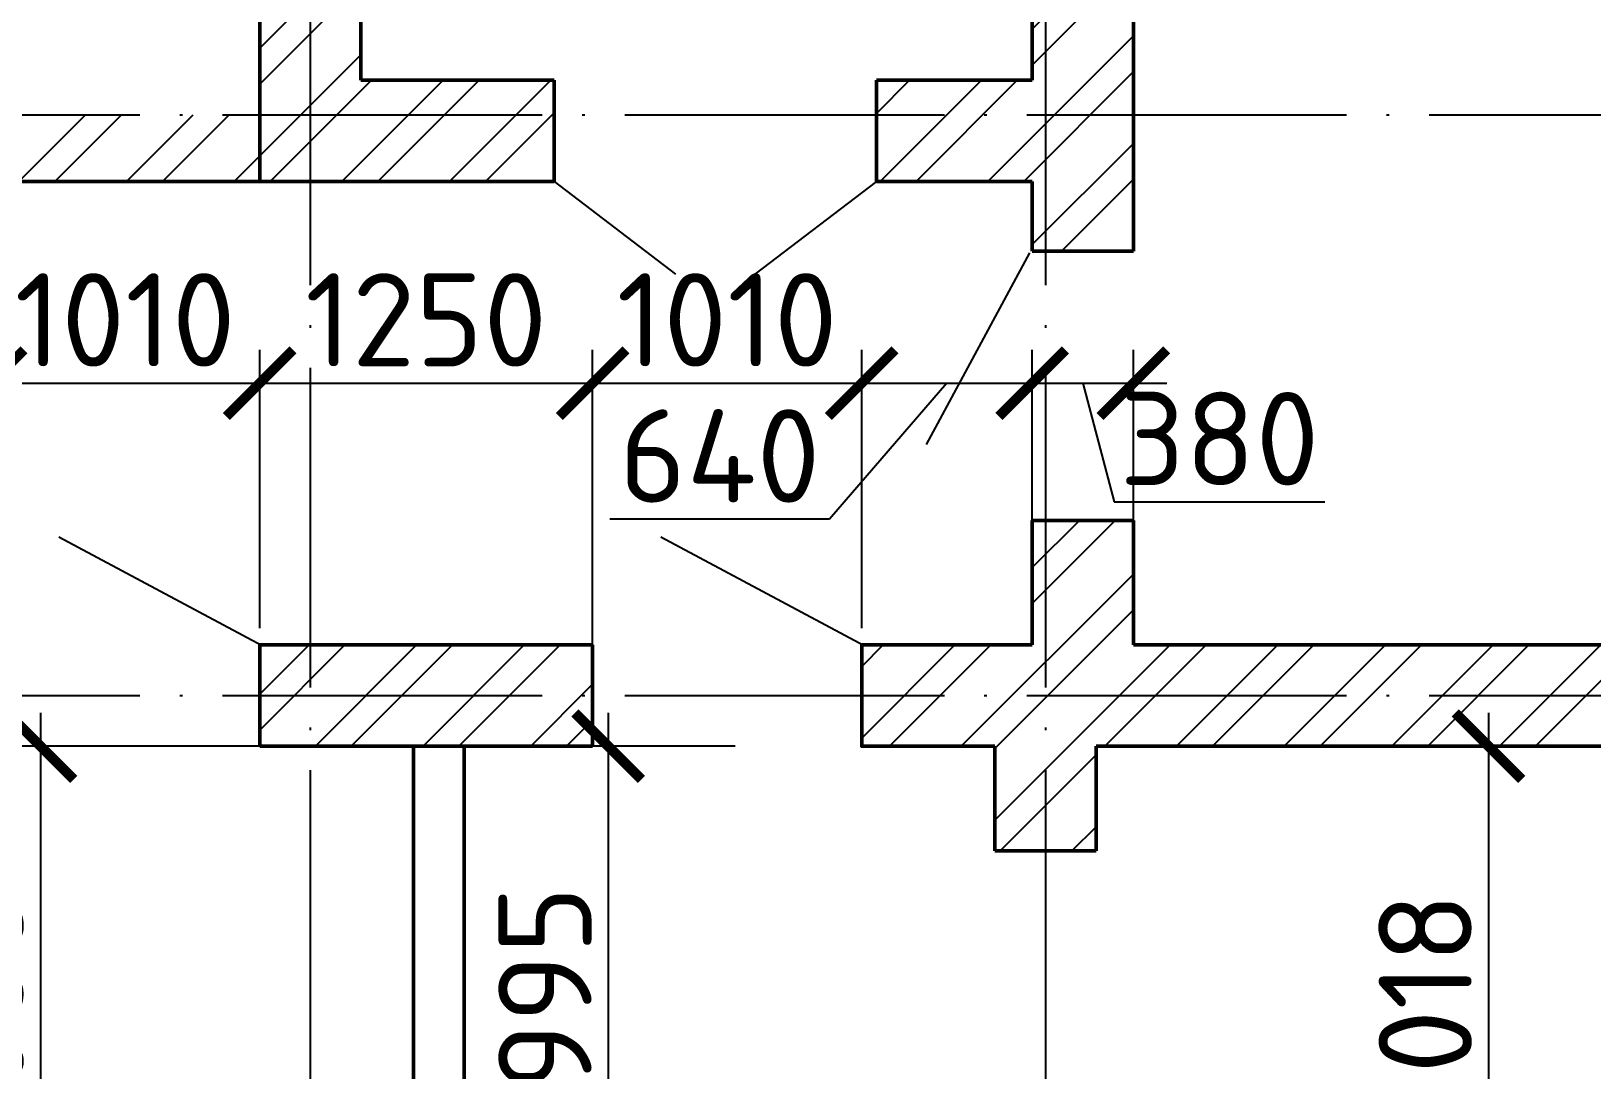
# Model space of a CAD drawing. Header units: millimetres. Extents: x -121275 to -95372, y 16759 to 40426.
# Drawn here: x -118005.8 to -117947.2, y 39410 to 39449 of the extents above; entities that cross this region are included whole.
import ezdxf

# ---------------------------------------------------------------- set-up
doc = ezdxf.new("R2010")
doc.units = ezdxf.units.MM
doc.header["$LTSCALE"] = 0.5
doc.linetypes.add('ACAD_ISO04W100', pattern=[30, 24, -3, 0, -3])
for name, color, linetype in [('оси', 7, 'ACAD_ISO04W100'), ('размеры', 7, 'Continuous'), ('тонкие', 7, 'Continuous')]:
    doc.layers.add(name, color=color, linetype=linetype)
for name, color, linetype, lineweight in [('построения', 6, 'Continuous', 25), ('ТОЛСТЫЕ3', 7, 'Continuous', 50), ('ТОНКИЕе', 7, 'Continuous', 25)]:
    doc.layers.add(name, color=color, linetype=linetype, lineweight=lineweight)
doc.styles.add('Наклонный', font='isocpeur.ttf', dxfattribs={"height": 3.5})
doc.dimstyles.new('СТРОИТЕЛЬНЫЙ', dxfattribs={"dimtxt": 3.5, "dimasz": 2.5, "dimexe": 1.25, "dimexo": 0.625, "dimtad": 1, "dimdec": 0, "dimlfac": 100, "dimdsep": 46, "dimtxsty": 'Наклонный', "dimblk1": 'ARCHTICK', "dimblk2": 'ARCHTICK', "dimsah": 1, "dimcen": 0, "dimdle": 1.25, "dimadec": 0, "dimazin": 0, "dimtfac": 0.75, "dimtdec": 0, "dimtmove": 0, "dimatfit": 3, "dimldrblk": 'ARCHTICK', "dimfxl": 1, "dimtolj": 1, "dimtzin": 0, "dimarcsym": 0})

# ---------------------------------------------------------------- blocks, each defined once
blk = doc.blocks.new('_ArchTick')
at = {"color": 0, "linetype": 'ByBlock', "const_width": 0.15}
blk.add_lwpolyline([(-0.5, -0.5), (0.5, 0.5)], dxfattribs=at)
blk = doc.blocks.new('*D1010')
at = {"layer": 'Defpoints', "color": 0, "transparency": 16777216}
for p in [(-117997.187, 39435.751), (-118007.287, 39425.925), (-117997.187, 39425.925)]:
    blk.add_point(p, dxfattribs=at)
at = {"layer": 'размеры', "color": 0, "lineweight": -2, "transparency": 16777216}
for p, q in [((-118007.287, 39426.55), (-118007.287, 39437.001)), ((-117997.187, 39426.55), (-117997.187, 39437.001)), ((-118008.537, 39435.751), (-117995.937, 39435.751))]:
    blk.add_line(p, q, dxfattribs=at)
at = {"layer": 'размеры', "color": 0, "lineweight": -2, "transparency": 16777216, "xscale": 2.5, "yscale": 2.5, "zscale": 2.5, "rotation": 180}
blk.add_blockref('_ArchTick', (-118007.287, 39435.751), dxfattribs=at)
at = {"layer": 'размеры', "color": 0, "lineweight": -2, "transparency": 16777216, "xscale": 2.5, "yscale": 2.5, "zscale": 2.5}
blk.add_blockref('_ArchTick', (-117997.187, 39435.751), dxfattribs=at)
at = {"layer": 'размеры', "color": 0, "transparency": 16777216, "insert": (-118002.237, 39438.126), "char_height": 3.5, "attachment_point": 5, "style": 'Наклонный'}
blk.add_mtext('\\A1;1010', dxfattribs=at)
blk = doc.blocks.new('*D1011')
at = {"layer": 'Defpoints', "color": 0, "transparency": 16777216}
for p in [(-117984.687, 39435.751), (-117997.187, 39425.925), (-117984.687, 39424.025)]:
    blk.add_point(p, dxfattribs=at)
at = {"layer": 'размеры', "color": 0, "lineweight": -2, "transparency": 16777216}
for p, q in [((-117997.187, 39426.55), (-117997.187, 39437.001)), ((-117984.687, 39424.65), (-117984.687, 39437.001)), ((-117998.437, 39435.751), (-117983.437, 39435.751))]:
    blk.add_line(p, q, dxfattribs=at)
at = {"layer": 'размеры', "color": 0, "lineweight": -2, "transparency": 16777216, "xscale": 2.5, "yscale": 2.5, "zscale": 2.5, "rotation": 180}
blk.add_blockref('_ArchTick', (-117997.187, 39435.751), dxfattribs=at)
at = {"layer": 'размеры', "color": 0, "lineweight": -2, "transparency": 16777216, "xscale": 2.5, "yscale": 2.5, "zscale": 2.5}
blk.add_blockref('_ArchTick', (-117984.687, 39435.751), dxfattribs=at)
at = {"layer": 'размеры', "color": 0, "transparency": 16777216, "insert": (-117990.937, 39438.126), "char_height": 3.5, "attachment_point": 5, "style": 'Наклонный'}
blk.add_mtext('\\A1;1250', dxfattribs=at)
blk = doc.blocks.new('*D1012')
at = {"layer": 'Defpoints', "color": 0, "transparency": 16777216}
for p in [(-117974.587, 39435.751), (-117974.587, 39425.925), (-117984.687, 39424.025)]:
    blk.add_point(p, dxfattribs=at)
at = {"layer": 'размеры', "color": 0, "lineweight": -2, "transparency": 16777216}
for p, q in [((-117984.687, 39424.65), (-117984.687, 39437.001)), ((-117974.587, 39426.55), (-117974.587, 39437.001)), ((-117985.937, 39435.751), (-117973.337, 39435.751))]:
    blk.add_line(p, q, dxfattribs=at)
at = {"layer": 'размеры', "color": 0, "lineweight": -2, "transparency": 16777216, "xscale": 2.5, "yscale": 2.5, "zscale": 2.5, "rotation": 180}
blk.add_blockref('_ArchTick', (-117984.687, 39435.751), dxfattribs=at)
at = {"layer": 'размеры', "color": 0, "lineweight": -2, "transparency": 16777216, "xscale": 2.5, "yscale": 2.5, "zscale": 2.5}
blk.add_blockref('_ArchTick', (-117974.587, 39435.751), dxfattribs=at)
at = {"layer": 'размеры', "color": 0, "transparency": 16777216, "insert": (-117979.637, 39438.126), "char_height": 3.5, "attachment_point": 5, "style": 'Наклонный'}
blk.add_mtext('\\A1;1010', dxfattribs=at)
blk = doc.blocks.new('*D1013')
at = {"layer": 'Defpoints', "color": 0, "transparency": 16777216}
for p in [(-117968.187, 39435.751), (-117974.587, 39425.925), (-117968.187, 39425.925)]:
    blk.add_point(p, dxfattribs=at)
at = {"layer": 'размеры', "color": 0, "lineweight": -2, "transparency": 16777216}
for p, q in [((-117974.587, 39426.55), (-117974.587, 39437.001)), ((-117968.187, 39426.55), (-117968.187, 39437.001)), ((-117975.837, 39435.751), (-117966.937, 39435.751)), ((-117971.387, 39435.751), (-117975.791, 39430.644)), ((-117975.791, 39430.644), (-117984.041, 39430.644))]:
    blk.add_line(p, q, dxfattribs=at)
at = {"layer": 'размеры', "color": 0, "lineweight": -2, "transparency": 16777216, "xscale": 2.5, "yscale": 2.5, "zscale": 2.5, "rotation": 180}
blk.add_blockref('_ArchTick', (-117974.587, 39435.751), dxfattribs=at)
at = {"layer": 'размеры', "color": 0, "lineweight": -2, "transparency": 16777216, "xscale": 2.5, "yscale": 2.5, "zscale": 2.5}
blk.add_blockref('_ArchTick', (-117968.187, 39435.751), dxfattribs=at)
at = {"layer": 'размеры', "color": 0, "transparency": 16777216, "insert": (-117979.916, 39433.019), "char_height": 3.5, "attachment_point": 5, "style": 'Наклонный'}
blk.add_mtext('\\A1;640', dxfattribs=at)
blk = doc.blocks.new('*D1014')
at = {"layer": 'Defpoints', "color": 0, "transparency": 16777216}
for p in [(-117964.387, 39435.751), (-117968.187, 39425.925), (-117964.387, 39425.925)]:
    blk.add_point(p, dxfattribs=at)
at = {"layer": 'размеры', "color": 0, "lineweight": -2, "transparency": 16777216}
for p, q in [((-117968.187, 39426.55), (-117968.187, 39437.001)), ((-117964.387, 39426.55), (-117964.387, 39437.001)), ((-117969.437, 39435.751), (-117963.137, 39435.751)), ((-117966.287, 39435.751), (-117965.106, 39431.291)), ((-117965.106, 39431.291), (-117957.206, 39431.291))]:
    blk.add_line(p, q, dxfattribs=at)
at = {"layer": 'размеры', "color": 0, "lineweight": -2, "transparency": 16777216, "xscale": 2.5, "yscale": 2.5, "zscale": 2.5, "rotation": 180}
blk.add_blockref('_ArchTick', (-117968.187, 39435.751), dxfattribs=at)
at = {"layer": 'размеры', "color": 0, "lineweight": -2, "transparency": 16777216, "xscale": 2.5, "yscale": 2.5, "zscale": 2.5}
blk.add_blockref('_ArchTick', (-117964.387, 39435.751), dxfattribs=at)
at = {"layer": 'размеры', "color": 0, "transparency": 16777216, "insert": (-117961.156, 39433.666), "char_height": 3.5, "attachment_point": 5, "style": 'Наклонный'}
blk.add_mtext('\\A1;380', dxfattribs=at)
blk = doc.blocks.new('*D1018')
at = {"layer": 'Defpoints', "color": 0, "transparency": 16777216}
for p in [(-117991.413, 39422.125), (-118005.416, 39401.264), (-117991.413, 39401.264)]:
    blk.add_point(p, dxfattribs=at)
at = {"layer": 'размеры', "color": 0, "lineweight": -2, "transparency": 16777216}
for p, q in [((-118005.416, 39423.375), (-118005.416, 39400.014)), ((-117992.038, 39422.125), (-118006.666, 39422.125)), ((-117992.038, 39401.264), (-118006.666, 39401.264))]:
    blk.add_line(p, q, dxfattribs=at)
at = {"layer": 'размеры', "color": 0, "lineweight": -2, "transparency": 16777216, "xscale": 2.5, "yscale": 2.5, "zscale": 2.5}
for p, rotation in [((-118005.416, 39422.125), 90), ((-118005.416, 39401.264), 270)]:
    blk.add_blockref('_ArchTick', p, dxfattribs=dict(at, rotation=rotation))
at = {"layer": 'размеры', "color": 0, "transparency": 16777216, "insert": (-118007.791, 39411.694), "char_height": 3.5, "attachment_point": 5, "rotation": 90, "style": 'Наклонный'}
blk.add_mtext('\\A1;2086', dxfattribs=at)
blk = doc.blocks.new('*D967')
at = {"layer": 'Defpoints', "color": 0, "transparency": 16777216}
for p in [(-117978.709, 39422.125), (-117984.104, 39402.18), (-117978.709, 39402.18)]:
    blk.add_point(p, dxfattribs=at)
at = {"layer": 'размеры', "color": 0, "lineweight": -2, "transparency": 16777216}
for p, q in [((-117984.104, 39423.375), (-117984.104, 39400.93)), ((-117979.334, 39422.125), (-117985.354, 39422.125)), ((-117979.334, 39402.18), (-117985.354, 39402.18))]:
    blk.add_line(p, q, dxfattribs=at)
at = {"layer": 'размеры', "color": 0, "lineweight": -2, "transparency": 16777216, "xscale": 2.5, "yscale": 2.5, "zscale": 2.5}
for p, rotation in [((-117984.104, 39422.125), 90), ((-117984.104, 39402.18), 270)]:
    blk.add_blockref('_ArchTick', p, dxfattribs=dict(at, rotation=rotation))
at = {"layer": 'размеры', "color": 0, "transparency": 16777216, "insert": (-117986.479, 39412.152), "char_height": 3.5, "attachment_point": 5, "rotation": 90, "style": 'Наклонный'}
blk.add_mtext('\\A1;1995', dxfattribs=at)
blk = doc.blocks.new('*D1029')
at = {"layer": 'Defpoints', "color": 0, "transparency": 16777216}
for p in [(-117965.787, 39422.125), (-117965.787, 39401.947), (-117951.057, 39401.947)]:
    blk.add_point(p, dxfattribs=at)
at = {"layer": 'размеры', "color": 0, "lineweight": -2, "transparency": 16777216}
for p, q in [((-117951.057, 39423.375), (-117951.057, 39400.697)), ((-117965.162, 39422.125), (-117949.807, 39422.125)), ((-117965.162, 39401.947), (-117949.807, 39401.947))]:
    blk.add_line(p, q, dxfattribs=at)
at = {"layer": 'размеры', "color": 0, "lineweight": -2, "transparency": 16777216, "xscale": 2.5, "yscale": 2.5, "zscale": 2.5}
for p, rotation in [((-117951.057, 39422.125), 90), ((-117951.057, 39401.947), 270)]:
    blk.add_blockref('_ArchTick', p, dxfattribs=dict(at, rotation=rotation))
at = {"layer": 'размеры', "color": 0, "transparency": 16777216, "insert": (-117953.432, 39412.036), "char_height": 3.5, "attachment_point": 5, "rotation": 90, "style": 'Наклонный'}
blk.add_mtext('\\A1;2018', dxfattribs=at)

msp = doc.modelspace()

# ---------------------------------------------------------------- hatches: boundary and pattern name
at = {"layer": 'тонкие', "transparency": 33554687}
h = msp.add_hatch(dxfattribs=at)
h.set_pattern_fill('ANSI32', scale=0.3)
h.set_pattern_definition([(45, (2097.6295, 1014.2258), (-2.02055763, 2.02055763), []), (45, (2098.9765, 1014.2258), (-2.02055763, 2.02055763), [])])
h.paths.add_polyline_path([(-117997.187, 39445.825), (-118017.587, 39445.825), (-118017.587, 39443.325), (-117997.187, 39443.325)])
h.paths.add_polyline_path([(-118017.587, 39445.825), (-118020.188, 39445.825), (-118020.188, 39443.325), (-118017.587, 39443.325)])
h.paths.add_polyline_path([(-117986.136, 39445.825), (-117995.287, 39445.825), (-117995.287, 39443.325), (-117986.136, 39443.325)])
h.paths.add_polyline_path([(-117986.136, 39447.125), (-117993.387, 39447.125), (-117993.387, 39487.025), (-117995.287, 39487.025), (-117995.287, 39445.825), (-117986.136, 39445.825)])
h.paths.add_polyline_path([(-117995.287, 39445.825), (-117997.187, 39445.825), (-117997.187, 39443.325), (-117995.287, 39443.325)])
h.paths.add_polyline_path([(-117967.687, 39445.825), (-117974.036, 39445.825), (-117974.036, 39443.325), (-117968.187, 39443.325), (-117968.187, 39440.699), (-117967.687, 39440.699)])
h.paths.add_polyline_path([(-117964.387, 39445.825), (-117967.687, 39445.825), (-117967.687, 39440.699), (-117964.387, 39440.699)])
h.paths.add_polyline_path([(-117967.687, 39487.025), (-117968.187, 39487.025), (-117968.187, 39485.725), (-117968.187, 39447.125), (-117974.036, 39447.125), (-117974.036, 39445.825), (-117967.687, 39445.825)])
h.paths.add_polyline_path([(-117964.387, 39485.725), (-117957.538, 39485.815), (-117957.538, 39487.025), (-117967.687, 39487.025), (-117967.687, 39445.825), (-117964.387, 39445.825)])
h.paths.add_polyline_path([(-118057.587, 39424.025), (-118110.487, 39424.025), (-118110.487, 39422.125), (-118057.587, 39422.125)])
h.paths.add_polyline_path([(-118057.587, 39425.925), (-118059.487, 39425.925), (-118110.487, 39425.925), (-118110.487, 39424.025), (-118057.587, 39424.025)])
h.paths.add_polyline_path([(-117984.687, 39424.025), (-117995.287, 39424.025), (-117995.287, 39422.125), (-117991.413, 39422.125), (-117984.687, 39422.125)])
h.paths.add_polyline_path([(-117984.687, 39425.925), (-117995.287, 39425.925), (-117995.287, 39424.025), (-117984.687, 39424.025)])
h.paths.add_polyline_path([(-117995.287, 39425.925), (-117997.187, 39425.925), (-117997.187, 39424.025), (-117995.287, 39424.025)])
h.paths.add_polyline_path([(-117995.287, 39424.025), (-117997.187, 39424.025), (-117997.187, 39422.125), (-117995.287, 39422.125)])
h.paths.add_polyline_path([(-117967.687, 39424.025), (-117974.587, 39424.025), (-117974.587, 39422.125), (-117969.587, 39422.125), (-117969.587, 39418.196), (-117967.687, 39418.196)])
h.paths.add_polyline_path([(-117967.687, 39430.599), (-117968.187, 39430.599), (-117968.187, 39425.925), (-117974.587, 39425.925), (-117974.587, 39424.025), (-117967.687, 39424.025)])
h.paths.add_polyline_path([(-117965.787, 39422.125), (-117860.324, 39422.125), (-117860.324, 39424.025), (-117967.687, 39424.025), (-117967.687, 39418.196), (-117965.787, 39418.196)])
h.paths.add_polyline_path([(-117860.324, 39425.925), (-117964.387, 39425.925), (-117964.387, 39430.599), (-117967.687, 39430.599), (-117967.687, 39424.025), (-117860.324, 39424.025)])
h.paths.add_polyline_path([(-118039.687, 39487.025), (-118041.587, 39487.025), (-118041.587, 39445.825), (-118039.687, 39445.825)])
h.paths.add_polyline_path([(-118037.787, 39487.025), (-118039.687, 39487.025), (-118039.687, 39445.825), (-118037.787, 39445.825)])
h.paths.add_polyline_path([(-118039.687, 39503.891), (-118041.587, 39503.891), (-118041.587, 39487.025), (-118039.687, 39487.025)])
h.paths.add_polyline_path([(-118037.787, 39503.891), (-118039.687, 39503.891), (-118039.687, 39487.025), (-118037.787, 39487.025)])
h.paths.add_polyline_path([(-117997.187, 39487.025), (-117997.187, 39445.825), (-117995.287, 39445.825), (-117995.287, 39487.025)])

# ---------------------------------------------------------------- linework, layer by layer
at = {"layer": 'оси', "color": 7}
for points in [[(-117995.287, 39542.025), (-117995.287, 39352.025)], [(-117967.687, 39542.025), (-117967.687, 39352.025)], [(-118119.384, 39445.825), (-117828.747, 39445.825)], [(-118119.384, 39424.025), (-117828.747, 39424.025)]]:
    msp.add_lwpolyline(points, dxfattribs=at)
at = {"layer": 'построения', "color": 7, "lineweight": 50}
for p, q in [((-117993.387, 39504.325), (-117993.387, 39447.125)), ((-117997.187, 39475.625), (-117997.187, 39444.023)), ((-117993.387, 39447.125), (-117986.136, 39447.125)), ((-117974.036, 39447.125), (-117968.187, 39447.125))]:
    msp.add_line(p, q, dxfattribs=at)
for points in [[(-117968.187, 39485.725), (-117968.187, 39447.125)], [(-117964.387, 39440.699), (-117964.387, 39485.725)], [(-117997.187, 39445.825), (-117997.187, 39443.325), (-117986.136, 39443.325)], [(-117974.036, 39443.325), (-117968.187, 39443.325)], [(-117968.187, 39443.325), (-117968.187, 39440.699)], [(-117968.187, 39430.599), (-117968.187, 39425.925)], [(-117964.387, 39425.925), (-117964.387, 39430.599)], [(-117984.687, 39425.925), (-117997.187, 39425.925)], [(-117968.187, 39425.925), (-117974.587, 39425.925)], [(-117860.324, 39425.925), (-117964.387, 39425.925)], [(-117997.187, 39422.125), (-117984.687, 39422.125)], [(-117974.587, 39422.125), (-117969.587, 39422.125)], [(-117969.587, 39422.125), (-117969.587, 39418.196)], [(-117965.787, 39422.125), (-117860.324, 39422.125)], [(-117965.787, 39418.196), (-117965.787, 39422.125)]]:
    msp.add_lwpolyline(points, dxfattribs=at)
at = {"layer": 'ТОЛСТЫЕ3', "color": 7}
msp.add_lwpolyline([(-117965.787, 39422.125), (-117941.513, 39422.125)], dxfattribs=at)
at = {"layer": 'ТОНКИЕе', "color": 7, "lineweight": 50}
for points in [[(-117997.187, 39443.325), (-118020.188, 39443.325), (-118020.188, 39450.512)], [(-117986.136, 39447.125), (-117986.136, 39443.325)], [(-117964.387, 39440.699), (-117968.187, 39440.699)], [(-117968.187, 39430.599), (-117964.387, 39430.599)], [(-117997.187, 39425.925), (-117997.187, 39422.125)], [(-117984.687, 39425.925), (-117984.687, 39422.125)], [(-117969.587, 39422.125), (-117974.587, 39422.125), (-117974.587, 39425.925)], [(-117997.187, 39422.125), (-117991.413, 39422.125), (-117991.413, 39401.264)], [(-117989.513, 39402.18), (-117989.513, 39422.125)], [(-117969.587, 39418.196), (-117965.787, 39418.196)]]:
    msp.add_lwpolyline(points, dxfattribs=at)
msp.add_lwpolyline([(-117974.036, 39447.125), (-117974.036, 39443.325)], close=True, dxfattribs=at)
at = {"layer": 'ТОНКИЕе', "color": 7}
for points in [[(-117986.136, 39443.325), (-117981.571, 39439.844)], [(-117974.036, 39443.325), (-117978.6, 39439.844)], [(-117972.152, 39433.452), (-117968.271, 39440.644)], [(-118004.731, 39429.984), (-117997.094, 39425.899)], [(-117982.131, 39429.984), (-117974.494, 39425.899)]]:
    msp.add_lwpolyline(points, dxfattribs=at)

# ---------------------------------------------------------------- dimensions: what is measured, and where the dimension line sits
at = {"layer": 'размеры', "color": 7}
for base, p1, p2, picture, middle in [((-117997.187, 39435.751), (-118007.287, 39425.925), (-117997.187, 39425.925), '*D1010', (-118002.237, 39438.126)), ((-117984.687, 39435.751), (-117997.187, 39425.925), (-117984.687, 39424.025), '*D1011', (-117990.937, 39438.126)), ((-117974.587, 39435.751), (-117984.687, 39424.025), (-117974.587, 39425.925), '*D1012', (-117979.637, 39438.126))]:
    dim = msp.add_linear_dim(base=base, p1=p1, p2=p2, dimstyle='СТРОИТЕЛЬНЫЙ', override={"dimtmove": 1}, dxfattribs=at)
    dim.commit()
    dim.dimension.update_dxf_attribs({"geometry": picture, "text_midpoint": middle})
for base, p1, p2, picture, middle in [((-117968.187, 39435.751), (-117974.587, 39425.925), (-117968.187, 39425.925), '*D1013', (-117976.416, 39430.644)), ((-117964.387, 39435.751), (-117968.187, 39425.925), (-117964.387, 39425.925), '*D1014', (-117964.481, 39431.291))]:
    dim = msp.add_linear_dim(base=base, p1=p1, p2=p2, dimstyle='СТРОИТЕЛЬНЫЙ', override={"dimtmove": 1}, dxfattribs=at)
    dim.commit()
    dim.dimension.update_dxf_attribs({"geometry": picture, "text_midpoint": middle, "dimtype": 160})
for base, p1, p2, picture, middle in [((-118005.416, 39401.264), (-117991.413, 39422.125), (-117991.413, 39401.264), '*D1018', (-118007.791, 39411.694)), ((-117984.1041, 39402.1798), (-117978.7094, 39422.125), (-117978.7094, 39402.1798), '*D967', (-117986.4791, 39412.1524)), ((-117951.057, 39401.947), (-117965.787, 39422.125), (-117965.787, 39401.947), '*D1029', (-117953.432, 39412.036))]:
    dim = msp.add_linear_dim(base=base, p1=p1, p2=p2, angle=90, dimstyle='СТРОИТЕЛЬНЫЙ', dxfattribs=at)
    dim.commit()
    dim.dimension.update_dxf_attribs({"geometry": picture, "text_midpoint": middle})

doc.saveas('drawing.dxf')
